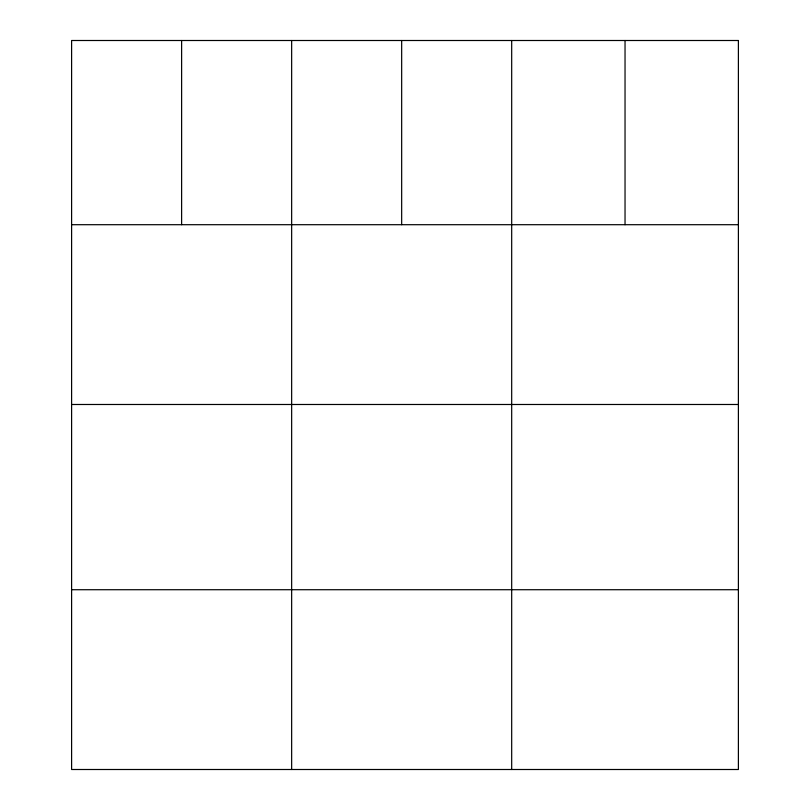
<?xml version="1.0" encoding="UTF-8"?>
<svg xmlns="http://www.w3.org/2000/svg" width="810" height="810" viewBox="0 0 810 810"><rect width="100%" height="100%" fill="white"/><g stroke="black" fill="none" stroke-linecap="round" stroke-linejoin="round"><path stroke-width="1.21" d="M71.604 224.704L738.396 224.704M71.604 404.484L738.396 404.484M71.604 589.721L738.396 589.721M625.037 40.5L625.037 224.704M511.687 40.5L511.687 769.5M401.669 40.5L401.669 224.704M291.651 40.5L291.651 769.5M181.622 40.5L181.622 224.704M738.396 40.5L71.604 40.5L71.604 769.5L738.396 769.5L738.396 40.5"/></g></svg>
